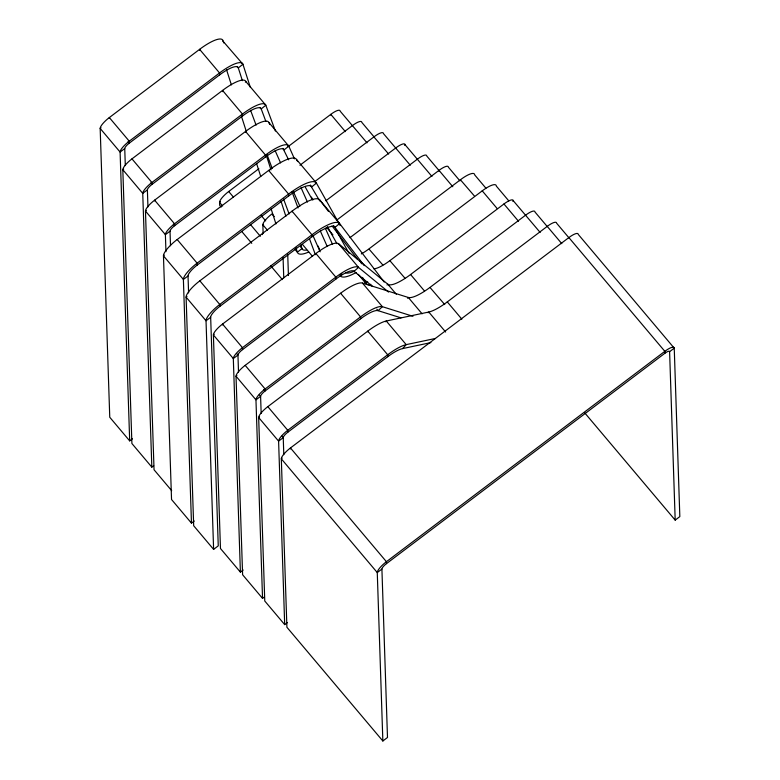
<?xml version="1.0" encoding="UTF-8"?>
<svg xmlns="http://www.w3.org/2000/svg" width="780" height="780" viewBox="0 0 780 780"><rect width="100%" height="100%" fill="white"/><g stroke="black" fill="none" stroke-linecap="round" stroke-linejoin="round"><path stroke-width="1.17" d="M385.593 321.75L386.276 321.009L428.776 312.029A29.65 7.742 -40.1 0 0 447.291 301.899L547.228 226.385A11.856 3.091 -40.1 0 1 556.637 223.226L568.903 237.764M428.093 312.77L428.776 312.029L445.643 332.017M287.469 622.518L284.69 624.624L278.596 441.148L283.238 437.648A5.928 1.55 -40.1 0 1 287.82 432.208L387.757 356.694A23.712 6.191 -40.1 0 1 402.568 348.592L406.204 344.633L435.425 338.462M407.491 298.214L408.301 297.463A29.65 7.742 -40.1 0 0 430.16 287.284L525.593 215.182A11.856 3.091 -40.1 0 1 535.002 212.024L547.258 226.561M243.184 570.024L240.396 572.13L233.317 358.556L237.958 355.046A5.928 1.55 -40.1 0 1 242.531 349.615L335.897 279.065A23.712 6.191 -40.1 0 1 354.061 271.284L358.546 267.404L388.557 292.071M387.026 284.983L387.865 284.252A29.65 7.742 -40.1 0 0 410.582 274.521L503.948 203.98A11.856 3.091 -40.1 0 1 513.357 200.821L540.15 232.44M367.75 281.95L365.927 283.462L358.254 274.375M341.942 273.926L340.109 275.418A35.578 9.282 -40.1 0 0 356.148 272.512M245.31 82.056L245.885 81.598L265.814 105.222L275.408 131.03M222.709 40.843L242.931 64.243L250.312 87.282M101.039 127.784L100.171 128.437L109.756 417.251L129.685 440.875L132.464 438.779M223.733 42.919L223.002 40.618A29.65 7.742 -40.1 0 0 199.612 49.345L109.327 117.566A11.856 3.091 -40.1 0 0 100.171 128.437L120.101 152.061A11.856 3.091 -40.1 0 1 129.256 141.19L219.541 72.969A29.65 7.742 -40.1 0 1 242.931 64.243L238.309 67.918A23.712 6.191 -40.1 0 0 219.609 74.899L129.314 143.12A5.928 1.55 -40.1 0 0 124.742 148.561L120.101 152.061L129.685 440.875M153.679 465.728L151.827 467.132L131.898 443.508L122.821 169.738A11.856 3.091 -40.1 0 1 131.966 158.867L222.544 90.431A29.65 7.742 -40.1 0 1 245.885 81.598M123.688 169.075L122.821 169.738L142.74 193.362L151.827 467.132M242.531 115.986L151.964 184.421A5.928 1.55 -40.1 0 0 147.381 189.852L142.74 193.362A11.856 3.091 -40.1 0 1 151.895 182.491L242.473 114.055A29.65 7.742 -40.1 0 1 265.814 105.222L261.212 108.917A23.712 6.191 -40.1 0 0 242.531 115.986L242.473 114.055L222.544 90.431L222.583 91.63M146.328 210.376L145.46 211.039L154.04 469.755L171.668 490.649M294.46 158.857L288.776 146.094A29.65 7.742 -40.1 0 0 265.493 155.064L174.535 223.792A11.856 3.091 -40.1 0 0 165.389 234.663L145.46 211.039A11.856 3.091 -40.1 0 1 154.615 200.168L245.564 131.44A29.65 7.742 -40.1 0 1 268.846 122.47L288.776 146.094L284.183 149.819A23.712 6.191 -40.1 0 0 265.551 156.995L174.603 225.722A5.928 1.55 -40.1 0 0 170.03 231.153L165.389 234.663L165.955 251.667M221.189 207.09L219.648 205.267L219.56 202.381A11.856 3.091 -40.1 0 1 228.706 191.509L258.853 168.733M288.015 146.698L330.798 114.367A11.856 3.091 -40.1 0 1 340.207 111.218L367 142.838M220.428 201.718L219.56 202.381L222.622 206.008M194.259 521.03L191.47 523.136L171.541 499.512L163.459 255.84A17.784 4.641 -40.1 0 1 177.187 239.528L268.651 170.42A35.578 9.282 -40.1 0 1 296.488 159.451L316.417 183.076L340.187 225.547M164.326 255.177L163.459 255.84L183.388 279.464L191.47 523.136M299.939 165.243L352.433 125.57A11.856 3.091 -40.1 0 1 361.842 122.421L374.107 136.958M197.184 265.083L288.639 195.975A29.65 7.742 -40.1 0 1 311.844 186.829L316.417 183.076A35.578 9.282 -40.1 0 0 288.581 194.044L197.116 263.152A17.784 4.641 -40.1 0 0 183.388 279.464L188.029 275.954A11.856 3.091 -40.1 0 1 197.184 265.083L197.116 263.152L177.187 239.528M314.779 181.584L374.078 136.773A11.856 3.091 -40.1 0 1 383.487 133.624L410.29 165.233M263.425 224.338L262.84 224.776L263.113 233.025M213.613 549.383L206.027 320.765A17.784 4.641 -40.1 0 1 219.765 304.453L311.961 234.79A35.578 9.282 -40.1 0 1 339.612 223.519L335.069 227.331A29.65 7.742 -40.1 0 0 312.029 236.72L219.823 306.384A11.856 3.091 -40.1 0 0 210.668 317.255L218.254 545.873L213.613 549.383L193.684 525.759L186.098 297.141A17.784 4.641 -40.1 0 1 199.836 280.829L292.032 211.166A35.578 9.282 -40.1 0 1 319.683 199.894L339.612 223.519L384.218 282.058M186.976 296.478L186.098 297.141L206.027 320.765L210.668 317.255M325.825 200.791L395.723 147.976A11.856 3.091 -40.1 0 1 405.132 144.817L431.935 176.436M404.557 145.255L405.132 144.817M336.433 220.33L417.368 159.178A11.856 3.091 -40.1 0 1 426.777 156.019L439.043 170.557M396.298 294.255L387.865 284.252L338.618 243.779A29.65 7.742 -40.1 0 0 315.9 253.51L222.534 324.061A11.856 3.091 -40.1 0 0 213.389 334.932L220.467 548.506L240.396 572.13M214.256 334.269L213.389 334.932L233.317 358.556A11.856 3.091 -40.1 0 1 242.463 347.685L335.829 277.134A29.65 7.742 -40.1 0 1 358.546 267.404L338.618 243.779M349.996 237.637L439.013 170.371A11.856 3.091 -40.1 0 1 448.422 167.222L459.917 180.853M264.401 596.973L262.538 598.377L242.609 574.753L236.028 376.223A11.856 3.091 -40.1 0 1 245.183 365.352L340.606 293.251A29.65 7.742 -40.1 0 1 362.466 283.072L408.301 297.463L422.097 313.823M236.896 375.57L236.028 376.223L255.957 399.848L262.538 598.377M512.772 201.259L513.357 200.821M362.466 283.072L382.395 306.696L378.095 310.664A23.712 6.191 -40.1 0 0 360.604 318.805L265.171 390.907A5.928 1.55 -40.1 0 0 260.598 396.347L255.957 399.848A11.856 3.091 -40.1 0 1 265.112 388.976L360.535 316.875A29.65 7.742 -40.1 0 1 382.395 306.696L412.952 316.29M267.823 406.653L367.76 331.139A29.65 7.742 -40.1 0 1 386.276 321.009L406.204 344.633A29.65 7.742 -40.1 0 0 387.689 354.764L287.752 430.277A11.856 3.091 -40.1 0 0 278.596 441.148L258.668 417.524A11.856 3.091 -40.1 0 1 267.823 406.653L287.752 430.277L287.82 432.208M259.545 416.871L258.668 417.524L264.761 601L284.69 624.624M568.874 237.578L290.462 447.954A11.856 3.091 -40.1 0 0 281.317 458.825L286.904 627.247L382.853 741L387.494 737.49L381.907 569.068A5.928 1.55 -40.1 0 1 386.48 563.628L664.892 353.262A5.928 1.55 -40.1 0 1 669.601 351.683L674.242 348.173L578.282 234.429A11.856 3.091 -40.1 0 0 568.874 237.578L664.833 351.331L664.892 353.262M282.185 458.162L281.317 458.825L377.267 572.569L382.853 741M381.907 569.068L377.267 572.569A11.856 3.091 -40.1 0 1 386.422 561.697L664.833 351.331A11.856 3.091 -40.1 0 1 674.242 348.173L679.828 516.604L675.188 520.114L584.698 412.834M402.568 348.592L430.901 342.605M401.008 317.86L378.095 310.664L376.847 309.182M354.061 271.284L372.655 286.552M547.228 226.385L561.795 243.643M508.804 200.879L496.353 186.118A17.784 4.641 -40.1 0 0 482.235 190.846L390.039 260.52A23.712 6.191 -40.1 0 1 373.844 268.808M503.948 203.98L518.505 221.247M485.921 188.204L474.708 174.915A17.784 4.641 -40.1 0 0 460.59 179.644L369.135 248.752A23.712 6.191 -40.1 0 1 361.315 253.929M497.182 208.572L482.235 190.846L482.255 191.451M474.298 195.887L460.61 180.014M452.81 186.732L439.013 170.371L439.043 171.22M388.645 154.04L374.098 137.134M345.355 131.635L330.798 114.367L330.817 115.099M447.291 301.899L461.857 319.166M444.727 304.551L430.17 287.654M237.071 66.436L238.309 67.918L242.395 80.671M410.582 274.521L424.378 290.881M404.986 278.236L390.049 260.881M259.964 107.435L261.212 108.917L265.873 121.436M382.834 264.995L369.145 249.239M282.935 148.346L288.639 159.822M310.313 185.016L319.732 200.918M333.538 225.508L364.27 265.648M332.923 234.877L326.8 227.614A29.65 7.742 -40.1 0 1 325.484 228.589M268.651 170.42L288.581 194.044L288.639 195.975M315.9 253.51L335.829 277.134L335.897 279.065M302.581 244.569L312.546 256.386M340.606 293.251L360.535 316.875L360.604 318.805M300.446 246.733L301.987 248.547A29.65 7.742 -40.1 0 0 306.637 249.99M274.297 216.635L271.996 213.905A11.856 3.091 -40.1 0 0 262.84 224.776L267.442 230.227M294.879 249.268L297.365 252.223A35.578 9.282 -40.1 0 0 308.704 252.028M261.085 215.426L265.688 220.876M228.706 191.509L233.308 196.96M250.399 224.484L260.364 236.291M241.8 231.524L251.765 243.331M270.835 265.951L282.331 279.581M128.076 141.648L129.314 143.12L129.256 141.19L109.327 117.566L109.346 118.17M131.966 158.867L151.895 182.491L151.964 184.421L150.716 182.939M173.355 224.24L174.603 225.722L174.535 223.792L154.615 200.168L154.635 200.889M199.836 280.829L219.765 304.453L219.823 306.384M236.71 353.574L237.958 355.046L238.514 372.04M245.183 365.352L265.112 388.976L265.171 390.907L263.923 389.435M259.35 394.865L260.598 396.347L261.163 413.4M281.99 436.166L283.238 437.648L283.803 454.652M319.683 199.894L328.458 211.409M332.017 225.849L357.328 259.058M359.804 260.588L361.589 263.767M296.488 159.451L297.677 161.567M335.507 229.105L349.021 253.266M362.544 277.417L365.927 283.462A29.65 7.742 -40.1 0 0 370.929 284.369M305.438 187.366L312.195 199.436M327.405 226.619L336.979 243.73M311.503 197.116L312.809 200.06M325.474 228.52L332.465 244.218M301.012 187.609L307.447 202.059M320.317 230.958L327.239 246.519M268.846 122.47L269.724 124.439M275.145 150.647L280.585 162.874M293.456 191.773L299.89 206.222M312.751 235.121L320.18 251.794M318.181 246.09L319.381 249.317M292.11 192.036L298.038 207.977M309.465 238.719L315.383 254.66M250.594 110.341L256.094 125.141M267.101 154.742L272.181 168.412M283.608 199.153L289.107 213.954M300.875 245.095L301.987 248.547L297.365 252.223L295.883 247.582M266.546 156.01L271.001 169.923M281.024 201.22L285.86 216.284M226.561 69.79L231.387 84.864M241.41 116.162L246.246 131.225M256.639 163.683L260.725 176.436M271.128 208.894L275.954 223.957M669.601 351.683L675.188 520.114M395.723 147.976L395.743 148.58M387.757 356.694L387.689 354.764L367.76 331.139L367.79 331.861M386.48 563.628L386.422 561.697L290.462 447.954L290.501 448.919M312.029 236.72L311.961 234.79L292.032 211.166L292.052 211.77M287.723 254.319L288.434 275.535M283.081 257.829L283.754 277.856M265.551 156.995L265.493 155.064L245.564 131.44L245.583 132.161M242.531 349.615L242.463 347.685L222.534 324.061L222.563 324.899M219.609 74.899L219.541 72.969L199.612 49.345L199.641 50.31M188.029 275.954L188.594 292.929M170.03 231.153L170.508 245.729M147.381 189.852L147.947 206.885M124.742 148.561L125.307 165.545M262.109 234.643A11.856 3.091 -40.1 0 1 263.123 233.201M354.315 271.177A29.65 7.742 -40.1 0 1 345.589 272.668"/></g></svg>
